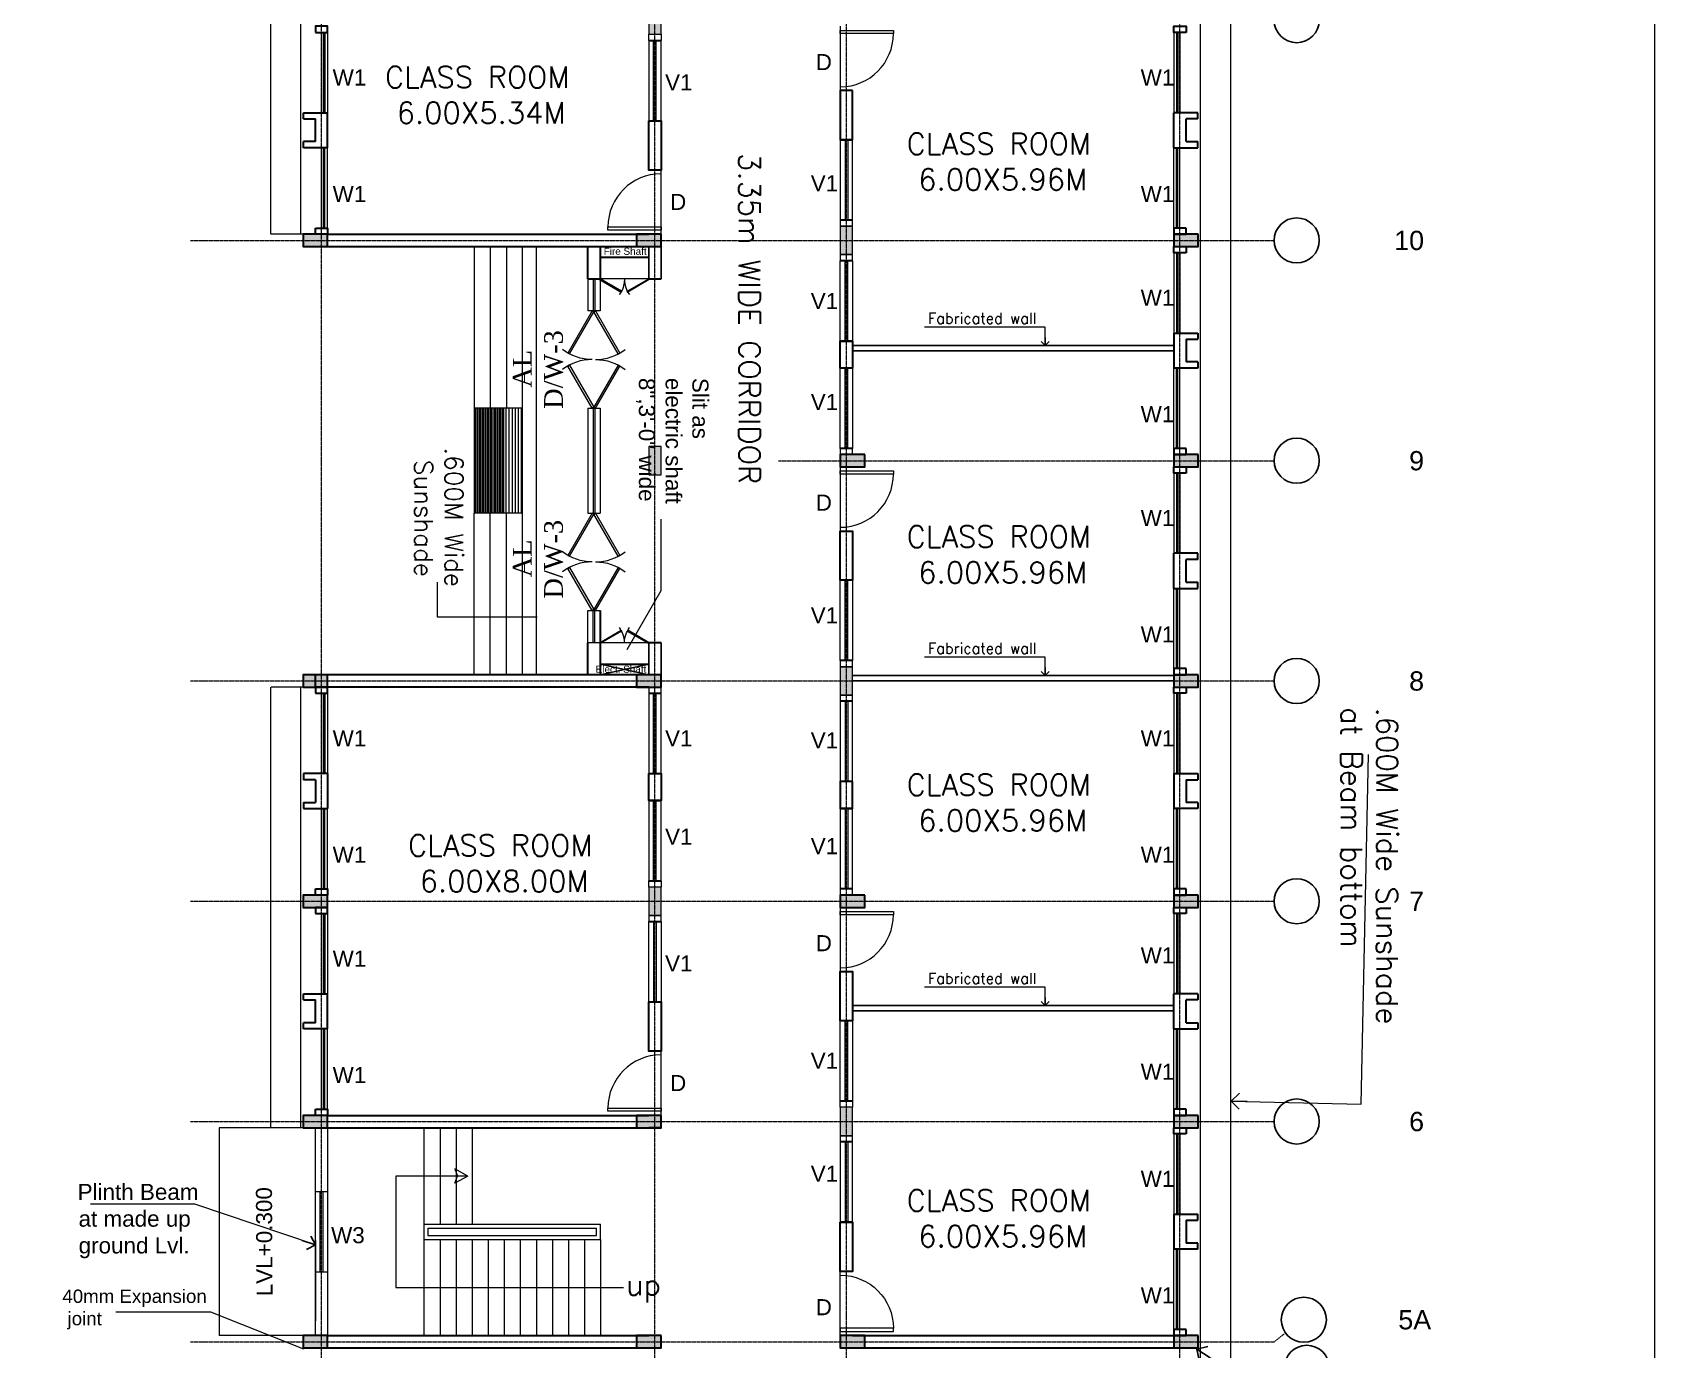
# Model space of a CAD drawing. Header units: metres. Extents: x 1545540 to 2027037, y 435419 to 693806.
# Drawn here: x 1571972 to 1602284, y 522551 to 547156 of the extents above; entities that cross this region are included whole.
import ezdxf

# ---------------------------------------------------------------- set-up
doc = ezdxf.new("R2010")
doc.units = ezdxf.units.M
doc.header["$LTSCALE"] = 1000
doc.linetypes.add('CENTER', pattern=[2, 1.25, -0.25, 0.25, -0.25])
doc.linetypes.add('DASHED', pattern=[0.75, 0.5, -0.25])
doc.layers.get('Defpoints').update_dxf_attribs({"lineweight": 18})
for name, color, linetype, lineweight in [('- WALL', 7, 'Continuous', 30), ('Col-Hatch', 9, 'Continuous', 13), ('coloum hatch', 254, 'Continuous', 9), ('Column', 252, 'Continuous', 30), ('dim.1', 6, 'Continuous', 18), ('dimension', 6, 'Continuous', 13), ('Door', 54, 'Continuous', 13), ('elevation', 1, 'Continuous', 13), ('grid', 21, 'CENTER', 15), ('Hidden', 1, 'DASHED', 18), ('PARTITION WALL', 1, 'Continuous', 25), ('Stair', 2, 'Continuous', 15), ('Text-1', 240, 'Continuous', 15), ('Text-2', 122, 'Continuous', 25), ('Text-Grid', 1, 'Continuous', 25), ('Ventilator', 6, 'DASHED', 18), ('Wall', 7, 'Continuous', 30), ('wall l', 7, 'Continuous', 20), ('Window', 150, 'Continuous', 15), ('Window-Wall', 7, 'Continuous', 18)]:
    doc.layers.add(name, color=color, linetype=linetype, lineweight=lineweight)
doc.layers.add('text', color=7, linetype='Continuous')
doc.layers.add('text @ 10', color=7, linetype='Continuous')
doc.styles.add('dim-stylus bt', font='arial.ttf')
doc.styles.add('L120', font='simplex.shx', dxfattribs={"height": 1})
doc.dimstyles.new('1      100 (big)', dxfattribs={"dimscale": 75, "dimtxt": 5, "dimasz": 3.5, "dimexe": 1.5, "dimexo": 2, "dimgap": 1, "dimtad": 0, "dimdec": 3, "dimlfac": 0.001, "dimzin": 0, "dimdsep": 46, "dimtxsty": 'dim-stylus bt', "dimblk": 'OBLIQUE', "dimcen": 0, "dimdle": 0.6, "dimclrd": 256, "dimclre": 7, "dimclrt": 256, "dimadec": 0, "dimazin": 0, "dimtfac": 0.7, "dimtdec": 3, "dimtofl": 0, "dimtmove": 1, "dimatfit": 3, "dimldrblk": 'OPEN90', "dimfxl": 0, "dimtolj": 1, "dimtzin": 0, "dimlwd": 15, "dimlwe": 15, "dimarcsym": 0})
doc.dimstyles.new('Tabrej', dxfattribs={"dimtxt": 0.32, "dimasz": 0.2, "dimexe": 0, "dimexo": 0.15, "dimgap": 0.09, "dimtad": 0, "dimdec": 3, "dimzin": 0, "dimdsep": 46, "dimtxsty": 'dim-stylus bt', "dimblk": 'ARCHTICK', "dimcen": 0, "dimdle": 0.05, "dimclrd": 256, "dimclre": 256, "dimclrt": 7, "dimadec": 0, "dimazin": 0, "dimtfac": 1, "dimtdec": 3, "dimtofl": 0, "dimtmove": 0, "dimatfit": 1, "dimfxl": 0, "dimtolj": 1, "dimtzin": 0, "dimlwd": -1, "dimlwe": -1, "dimarcsym": 0})

# ---------------------------------------------------------------- blocks, each defined once
blk = doc.blocks.new('vxcvfcvbgfg')
at = {"layer": 'Ventilator'}
for p, q in [((317.94, -581.571), (317.94, -583.071)), ((317.99, -581.571), (317.99, -583.071))]:
    blk.add_line(p, q, dxfattribs=at)
at = {"layer": 'Wall'}
for p, q in [((318.08, -581.571), (317.85, -581.571)), ((318.08, -583.071), (317.85, -583.071))]:
    blk.add_line(p, q, dxfattribs=at)
at = {"layer": 'Window-Wall'}
for p, q in [((317.85, -581.571), (317.85, -583.071)), ((318.08, -583.071), (318.08, -581.571))]:
    blk.add_line(p, q, dxfattribs=at)
blk = doc.blocks.new('gd')
at = {"layer": 'Door', "ltscale": 0.05}
blk.add_line((526.222, -408.628), (526.222, -407.428), dxfattribs=at)
blk.add_lwpolyline([(526.222, -408.551), (525.231, -408.551), (525.231, -408.491), (526.222, -408.491), (526.222, -408.551)], dxfattribs=at)
blk.add_arc((526.222, -408.491), 0.992, 90, 180, dxfattribs=at)
blk = doc.blocks.new('_Oblique')
at = {"color": 0, "linetype": 'ByBlock', "lineweight": -2}
blk.add_line((-0.5, -0.5), (0.5, 0.5), dxfattribs=at)
blk = doc.blocks.new('_Open90')
at = {"color": 0, "linetype": 'ByBlock', "lineweight": -2}
for p, q in [((0, 0), (-1, 0)), ((-0.5, 0.5), (0, 0)), ((0, 0), (-0.5, -0.5))]:
    blk.add_line(p, q, dxfattribs=at)
blk = doc.blocks.new('CC')
at = {"layer": 'Col-Hatch', "ltscale": 0.05}
blk.add_hatch(color=256, dxfattribs=at).paths.add_polyline_path([(4078.606, 341.328), (4078.606, 341.098), (4079.066, 341.098), (4079.066, 341.328)])
at = {"layer": 'Column'}
blk.add_lwpolyline([(4078.606, 341.328), (4079.066, 341.328), (4079.066, 341.098), (4078.606, 341.098)], close=True, dxfattribs=at)
blk = doc.blocks.new('_ArchTick')
at = {"color": 0, "const_width": 0.15}
blk.add_lwpolyline([(-0.5, -0.5), (0.5, 0.5)], dxfattribs=at)
blk = doc.blocks.new('DFG')
at = {"layer": 'Col-Hatch', "ltscale": 0.05}
blk.add_hatch(color=256, dxfattribs=at).paths.add_polyline_path([(3557.561, -332.074), (3557.561, -332.304), (3557.031, -332.304), (3557.031, -332.074)])
blk.add_lwpolyline([(3557.561, -332.074), (3557.561, -332.304), (3557.031, -332.304), (3557.031, -332.074), (3557.561, -332.074)], dxfattribs=at)
blk = doc.blocks.new('Door - Left Hung 36 in.')
blk.add_lwpolyline([(0.8, -1.3), (0, 0), (31.2, 18), (31.9, 16.7)], close=True)
blk.add_arc((0, 0), 36, 0, 37.3101)

msp = doc.modelspace()

# ---------------------------------------------------------------- linework, layer by layer
at = {"layer": '- WALL'}
for p, q in [((1577038.0941, 545540.9968), (1577038.0941, 545655.9968)), ((1577038.0941, 545655.9968), (1577488.0942, 545655.9968)), ((1577488.0942, 545000.9967), (1577488.0942, 545655.9968)), ((1593298.0954, 545000.9967), (1593298.0954, 545655.9968)), ((1593748.0954, 545655.9968), (1593298.0954, 545655.9968)), ((1593748.0954, 545540.9968), (1593748.0954, 545655.9968)), ((1577038.0941, 545540.9968), (1577258.0941, 545540.9968)), ((1577258.0941, 545115.9967), (1577258.0941, 545540.9968)), ((1593528.0954, 545115.9967), (1593528.0954, 545540.9968)), ((1593748.0954, 545540.9968), (1593528.0954, 545540.9968)), ((1577038.0941, 545000.9967), (1577038.0941, 545115.9967)), ((1577258.0941, 545115.9967), (1577038.0941, 545115.9967)), ((1593528.0954, 545115.9967), (1593748.0954, 545115.9967)), ((1593748.0954, 545000.9967), (1593748.0954, 545115.9967)), ((1577488.0942, 545000.9967), (1577038.0941, 545000.9967)), ((1593298.0954, 545000.9967), (1593748.0954, 545000.9967)), ((1577488.0942, 543385.9966), (1583488.0946, 543385.9966)), ((1577488.0942, 543155.9966), (1583488.0946, 543155.9966)), ((1582578.0945, 542955.9966), (1583488.0946, 542955.9966)), ((1582348.0945, 542555.9965), (1582578.0945, 542555.9965)), ((1583488.0946, 542555.9965), (1583718.0946, 542555.9965)), ((1583488.0946, 542555.9965), (1583718.0946, 542555.9965)), ((1593298.0954, 541540.9965), (1593298.0954, 540885.9964)), ((1593298.0954, 541540.9965), (1593748.0954, 541540.9965)), ((1593528.0954, 541425.9965), (1593528.0954, 541000.9964)), ((1593528.0954, 541425.9965), (1593748.0954, 541425.9965)), ((1593748.0954, 541540.9965), (1593748.0954, 541425.9965)), ((1593748.0954, 540885.9964), (1593298.0954, 540885.9964)), ((1593748.0954, 541000.9964), (1593528.0954, 541000.9964)), ((1593748.0954, 541000.9964), (1593748.0954, 540885.9964)), ((1593298.0954, 536770.9961), (1593298.0954, 537425.9962)), ((1593748.0954, 537425.9962), (1593298.0954, 537425.9962)), ((1593528.0954, 536885.9961), (1593528.0954, 537310.9961)), ((1593748.0954, 537310.9961), (1593528.0954, 537310.9961)), ((1593748.0954, 537310.9961), (1593748.0954, 537425.9962)), ((1593528.0954, 536885.9961), (1593748.0954, 536885.9961)), ((1593748.0954, 536770.9961), (1593748.0954, 536885.9961)), ((1593298.0954, 536770.9961), (1593748.0954, 536770.9961)), ((1582578.0945, 535355.996), (1583488.0946, 535355.996)), ((1582578.0945, 535355.996), (1583488.0946, 535355.996)), ((1577038.0941, 533310.9958), (1577038.0941, 533195.9958)), ((1577488.0942, 533310.9958), (1577038.0941, 533310.9958)), ((1577258.0941, 533195.9958), (1577038.0941, 533195.9958)), ((1577258.0941, 533195.9958), (1577258.0941, 532770.9958)), ((1577488.0942, 533310.9958), (1577488.0942, 532655.9958)), ((1593298.0954, 533310.9958), (1593298.0954, 532655.9958)), ((1593298.0954, 533310.9958), (1593748.0954, 533310.9958)), ((1593528.0954, 533195.9958), (1593528.0954, 532770.9958)), ((1593528.0954, 533195.9958), (1593748.0954, 533195.9958)), ((1593748.0954, 533310.9958), (1593748.0954, 533195.9958)), ((1577038.0941, 532770.9958), (1577038.0941, 532655.9958)), ((1577038.0941, 532770.9958), (1577258.0941, 532770.9958)), ((1577038.0941, 532655.9958), (1577488.0942, 532655.9958)), ((1593748.0954, 532655.9958), (1593298.0954, 532655.9958)), ((1593748.0954, 532770.9958), (1593528.0954, 532770.9958)), ((1593748.0954, 532770.9958), (1593748.0954, 532655.9958)), ((1577038.0941, 529080.9955), (1577038.0941, 529195.9955)), ((1577038.0941, 529195.9955), (1577488.0942, 529195.9955)), ((1577038.0941, 529080.9955), (1577258.0941, 529080.9955)), ((1577258.0941, 528655.9955), (1577258.0941, 529080.9955)), ((1577488.0942, 528540.9955), (1577488.0942, 529195.9955)), ((1593298.0954, 528540.9955), (1593298.0954, 529195.9955)), ((1593748.0954, 529195.9955), (1593298.0954, 529195.9955)), ((1593528.0954, 528655.9955), (1593528.0954, 529080.9955)), ((1593748.0954, 529080.9955), (1593528.0954, 529080.9955)), ((1577038.0941, 528540.9955), (1577038.0941, 528655.9955)), ((1577258.0941, 528655.9955), (1577038.0941, 528655.9955)), ((1593528.0954, 528655.9955), (1593748.0954, 528655.9955)), ((1577488.0942, 528540.9955), (1577038.0941, 528540.9955)), ((1593298.0954, 528540.9955), (1593748.0954, 528540.9955)), ((1577488.0942, 526925.9954), (1583488.0946, 526925.9954)), ((1583718.0946, 526925.9954), (1583488.0946, 526925.9954)), ((1583718.0946, 526695.9953), (1583718.0946, 526925.9954)), ((1577488.0942, 526695.9953), (1583488.0946, 526695.9953)), ((1583718.0946, 526695.9953), (1583488.0946, 526695.9953)), ((1593298.0954, 525080.9952), (1593298.0954, 524425.9952)), ((1593298.0954, 525080.9952), (1593748.0954, 525080.9952)), ((1593528.0954, 524965.9952), (1593528.0954, 524540.9952)), ((1593528.0954, 524965.9952), (1593748.0954, 524965.9952)), ((1593748.0954, 524425.9952), (1593298.0954, 524425.9952)), ((1593748.0954, 524540.9952), (1593528.0954, 524540.9952)), ((1577488.0942, 522810.9951), (1583488.0946, 522810.9951)), ((1577488.0942, 522580.995), (1583488.0946, 522580.995)), ((1577488.0942, 522580.995), (1583488.0946, 522580.995))]:
    msp.add_line(p, q, dxfattribs=at)
at = {"layer": '- WALL', "ltscale": 0.05}
for p, q in [((1582578.0945, 536355.9961), (1582578.0945, 535155.996)), ((1583718.0946, 535755.996), (1583488.0946, 535755.996)), ((1583718.0946, 535755.996), (1583488.0946, 535755.996)), ((1583488.0946, 535155.996), (1577258.0941, 535155.996)), ((1577258.0941, 534925.996), (1577258.0941, 535155.996)), ((1583488.0946, 534925.996), (1577488.0942, 534925.996)), ((1593748.0954, 529195.9955), (1593748.0954, 529080.9955)), ((1593748.0954, 528655.9955), (1593748.0954, 528540.9955)), ((1593748.0954, 524965.9952), (1593748.0954, 525080.9952)), ((1593748.0954, 524425.9952), (1593748.0954, 524540.9952)), ((1587298.0949, 522810.9951), (1593298.0954, 522810.995)), ((1587298.0949, 522580.995), (1593298.0954, 522580.995))]:
    msp.add_line(p, q, dxfattribs=at)
at = {"layer": '- WALL'}
for points in [[(1577258.0941, 547155.9969), (1577488.0942, 547155.9969), (1577488.0942, 547270.9969), (1577258.0941, 547270.9969)], [(1593528.0954, 547155.9969), (1593298.0954, 547155.9969), (1593298.0954, 547270.9969), (1593528.0954, 547270.9969)], [(1587298.0949, 546070.9968), (1587068.0949, 546070.9968), (1587068.0948, 545150.9968), (1587298.0948, 545150.9968)], [(1583488.0946, 545505.9968), (1583718.0946, 545505.9968), (1583718.0946, 544585.9967), (1583488.0946, 544585.9967)], [(1577258.0941, 543500.9966), (1577488.0942, 543500.9966), (1577488.0942, 543385.9966), (1577258.0941, 543385.9966)], [(1593528.0954, 543500.9966), (1593298.0954, 543500.9966), (1593298.0954, 543385.9966), (1593528.0954, 543385.9966)], [(1593528.0954, 543040.9966), (1593298.0954, 543040.9966), (1593298.0954, 543155.9966), (1593528.0954, 543155.9966)], [(1587298.0949, 540885.9964), (1587068.0949, 540885.9964), (1587068.0949, 541390.9965), (1587298.0949, 541390.9965)], [(1593528.0954, 539385.9963), (1593298.0954, 539385.9963), (1593298.0954, 539270.9963), (1593528.0954, 539270.9963)], [(1593528.0954, 538925.9963), (1593298.0954, 538925.9963), (1593298.0954, 539040.9963), (1593528.0954, 539040.9963)], [(1587298.0949, 536920.9961), (1587068.0949, 536920.9961), (1587068.0949, 537840.9962), (1587298.0949, 537840.9962)], [(1593528.0954, 535270.996), (1593298.0954, 535270.996), (1593298.0954, 535155.996), (1593528.0954, 535155.996)], [(1577258.0941, 534810.996), (1577488.0942, 534810.996), (1577488.0942, 534925.996), (1577258.0941, 534925.996)], [(1593528.0954, 534810.996), (1593298.0954, 534810.996), (1593298.0954, 534925.996), (1593528.0954, 534925.996)], [(1587298.0949, 533160.9958), (1587068.0949, 533160.9958), (1587068.0949, 532655.9958), (1587298.0949, 532655.9958)], [(1577258.0941, 531155.9957), (1577488.0942, 531155.9957), (1577488.0942, 531040.9957), (1577258.0941, 531040.9957)], [(1593528.0954, 531155.9957), (1593298.0954, 531155.9957), (1593298.0954, 531040.9957), (1593528.0954, 531040.9957)], [(1577258.0941, 530695.9957), (1577488.0942, 530695.9957), (1577488.0942, 530810.9957), (1577258.0941, 530810.9957)], [(1593528.0954, 530695.9956), (1593298.0954, 530695.9956), (1593298.0954, 530810.9957), (1593528.0954, 530810.9957)], [(1583488.0946, 529045.9955), (1583718.0946, 529045.9955), (1583718.0946, 528125.9955), (1583488.0946, 528125.9955)], [(1577258.0941, 527040.9954), (1577488.0942, 527040.9954), (1577488.0942, 526925.9954), (1577258.0941, 526925.9954)], [(1593528.0954, 527040.9954), (1593298.0954, 527040.9954), (1593298.0954, 526925.9954), (1593528.0954, 526925.9954)], [(1593528.0954, 526580.9953), (1593298.0954, 526580.9953), (1593298.0954, 526695.9953), (1593528.0954, 526695.9953)], [(1593528.0954, 522925.9951), (1593298.0954, 522925.9951), (1593298.0954, 522810.9951), (1593528.0954, 522810.9951)], [(1593528.0954, 522925.9951), (1593298.0954, 522925.9951), (1593298.0954, 522810.9951), (1593528.0954, 522810.9951)]]:
    msp.add_lwpolyline(points, close=True, dxfattribs=at)
for points in [[(1582348.0945, 542555.9965), (1582348.0945, 543155.9966), (1582578.0945, 543155.9966), (1582578.0945, 542555.9965)], [(1582348.0945, 542555.9965), (1582348.0945, 543155.9966), (1582578.0945, 543155.9966), (1582578.0945, 542555.9965)], [(1582578.0945, 535755.996), (1582578.0945, 535155.996), (1582348.0945, 535155.996), (1582348.0945, 535755.996)], [(1582578.0945, 535755.996), (1582578.0945, 535155.996), (1582348.0945, 535155.996), (1582348.0945, 535755.996)]]:
    msp.add_lwpolyline(points, dxfattribs=at)
at = {"layer": '- WALL', "ltscale": 0.05}
for points in [[(1583488.0946, 533310.9958), (1583718.0946, 533310.9958), (1583718.0946, 532805.9958), (1583488.0946, 532805.9958)], [(1587298.0949, 528690.9955), (1587068.0949, 528690.9955), (1587068.0949, 529610.9956), (1587298.0949, 529610.9956)], [(1587068.0949, 524930.9952), (1587298.0949, 524930.9952), (1587298.0949, 524010.9951), (1587068.0949, 524010.9951)]]:
    msp.add_lwpolyline(points, close=True, dxfattribs=at)
at = {"layer": 'Defpoints', "ltscale": 50}
msp.add_lwpolyline([(1602283.9537, 499814.1275), (1549136.7195, 499814.1275), (1549136.7195, 578443.0533), (1602283.9537, 578443.0533)], close=True, dxfattribs=at)
at = {"layer": 'Door'}
for p, q in [((1583488.0946, 542555.9965), (1582578.0945, 542555.9965)), ((1583488.0946, 542555.9965), (1582578.0945, 542555.9965)), ((1583488.0946, 535755.996), (1582578.0945, 535755.996)), ((1583488.0946, 535755.996), (1582578.0945, 535755.996))]:
    msp.add_line(p, q, dxfattribs=at)
at = {"layer": 'elevation'}
for p, q in [((1580107.0158, 525792.9735), (1579865.8588, 525923.9167)), ((1579865.8588, 525923.9167), (1579911.8004, 525792.9735)), ((1580107.0158, 525792.9735), (1578760.7203, 525792.9735)), ((1578760.7203, 525792.9735), (1578760.7203, 523707.9734)), ((1580107.0158, 525792.9735), (1579865.8588, 525662.0303)), ((1579865.8588, 525662.0303), (1579911.8004, 525792.9735)), ((1578760.7203, 523707.9734), (1583019.2826, 523707.9734))]:
    msp.add_line(p, q, dxfattribs=at)
at = {"layer": 'grid', "ltscale": 0.01}
for p, q in [((1577373.0957, 505697.7037), (1577373.0957, 574548.6438)), ((1583603.0956, 505742.5033), (1583603.0956, 574548.6438)), ((1587183.0955, 505737.7037), (1587183.0955, 574548.6438)), ((1593413.0954, 505467.7037), (1593413.0954, 574548.6438)), ((1574925.0496, 543270.9931), (1595175.7731, 543270.9931)), ((1585913.2406, 539155.9932), (1595175.7731, 539155.9932)), ((1574925.0495, 535040.9932), (1595175.7731, 535040.9932)), ((1574925.0495, 530925.9933), (1595175.7731, 530925.9933)), ((1574925.0495, 526810.9934), (1595175.7731, 526810.9934)), ((1574925.0496, 522695.9935), (1595175.7731, 522695.9935)), ((1595175.7731, 522695.9935), (1595362.4409, 522842.8957))]:
    msp.add_line(p, q, dxfattribs=at)
at = {"layer": 'Hidden', "color": 1, "ltscale": 0.005}
for p, q in [((1594358.0955, 563730.9981), (1594358.0954, 506080.9938)), ((1576428.0941, 543385.9966), (1576428.0941, 559615.9978)), ((1577258.0941, 543385.9966), (1576428.0941, 543385.9966)), ((1581388.0945, 535155.996), (1581388.0945, 543155.9966)), ((1581388.0945, 535155.996), (1581388.0945, 543155.9966)), ((1577258.0941, 534925.996), (1576428.0941, 534925.996)), ((1576428.0941, 526695.9953), (1576428.0941, 534925.996)), ((1577258.0941, 526695.9953), (1575458.094, 526695.9953)), ((1575458.094, 526695.9953), (1575458.094, 522810.9951)), ((1577258.0942, 522810.9951), (1575458.094, 522810.9951))]:
    msp.add_line(p, q, dxfattribs=at)
at = {"layer": 'PARTITION WALL'}
for p, q in [((1587298.0949, 541305.9964), (1593298.0954, 541305.9964)), ((1587298.0949, 541205.9964), (1593298.0954, 541205.9964)), ((1587298.0949, 535140.996), (1593298.0954, 535140.996)), ((1587298.0949, 535040.996), (1593298.0954, 535040.996)), ((1587298.0949, 528975.9955), (1593298.0954, 528975.9955)), ((1587298.0949, 528875.9955), (1593298.0954, 528875.9955))]:
    msp.add_line(p, q, dxfattribs=at)
at = {"layer": 'Stair'}
for p, q in [((1580228.0944, 543155.9966), (1580228.0944, 540135.8659)), ((1580528.0944, 543155.9966), (1580528.0944, 540135.8659)), ((1580828.0944, 543155.9966), (1580828.0944, 540135.8659)), ((1581128.0944, 535155.8655), (1581128.0944, 543155.9966)), ((1581128.0944, 540135.8659), (1580228.0944, 540135.8659)), ((1580228.0944, 540135.8659), (1580228.0944, 538175.9962)), ((1580236.8444, 538175.9962), (1580236.8444, 540135.8659)), ((1580265.5944, 538175.9962), (1580265.5944, 540135.8659)), ((1580294.3444, 538175.9962), (1580294.3444, 540135.8659)), ((1580323.0944, 538175.9962), (1580323.0944, 540135.8659)), ((1580351.8444, 538175.9962), (1580351.8444, 540135.8659)), ((1580380.5944, 538175.9962), (1580380.5944, 540135.8659)), ((1580409.3444, 538175.9962), (1580409.3444, 540135.8659)), ((1580438.0944, 538175.9962), (1580438.0944, 540135.8659)), ((1580466.8444, 538175.9962), (1580466.8444, 540135.8659)), ((1580495.5944, 538175.9962), (1580495.5944, 540135.8659)), ((1580524.3444, 538175.9962), (1580524.3444, 540135.8659)), ((1580553.0944, 538175.9962), (1580553.0944, 540135.8659)), ((1580581.8444, 538175.9962), (1580581.8444, 540135.8659)), ((1580610.5944, 538175.9962), (1580610.5944, 540135.8659)), ((1580639.3444, 538175.9962), (1580639.3444, 540135.8659)), ((1580668.0944, 538175.9962), (1580668.0944, 540135.8659)), ((1580696.8444, 538175.9962), (1580696.8444, 540135.8659)), ((1580725.5944, 538175.9962), (1580725.5944, 540135.8659)), ((1580754.3444, 538175.9962), (1580754.3444, 540135.8659)), ((1580783.0944, 538175.9962), (1580783.0944, 540135.8659)), ((1580824.6545, 538175.9962), (1580824.6545, 540135.8659)), ((1580882.1545, 538175.9962), (1580882.1545, 540135.8659)), ((1580939.6545, 538175.9962), (1580939.6545, 540135.8659)), ((1580997.1545, 538175.9962), (1580997.1545, 540135.8659)), ((1581054.6545, 538175.9962), (1581054.6545, 540135.8659)), ((1581112.1545, 538175.9962), (1581112.1545, 540135.8659)), ((1581128.0944, 538175.9962), (1580228.0944, 538175.9962)), ((1580228.0944, 535155.8655), (1580228.0944, 538175.9962)), ((1580528.0944, 535155.8655), (1580528.0944, 538175.9962)), ((1580828.0944, 535155.8655), (1580828.0944, 538175.9962)), ((1583488.0946, 526925.9954), (1582818.0946, 526925.9954)), ((1579288.0943, 526692.9736), (1579288.0943, 522807.9733)), ((1579588.0943, 526692.9736), (1579588.0943, 524892.9735)), ((1579888.0943, 526692.9736), (1579888.0943, 524892.9735)), ((1580188.0944, 526692.9736), (1580188.0944, 524892.9735)), ((1583488.0946, 526695.9953), (1582518.0945, 526695.9953)), ((1579288.0943, 524892.9735), (1582588.0946, 524892.9735)), ((1579363.0943, 524817.9734), (1582513.0945, 524817.9734)), ((1579363.0943, 524817.9734), (1579363.0943, 524682.9734)), ((1582513.0945, 524682.9734), (1582513.0945, 524817.9734)), ((1582588.0946, 524607.9734), (1582588.0946, 524892.9735)), ((1579288.0943, 524607.9734), (1582588.0946, 524607.9734)), ((1579363.0943, 524682.9734), (1582513.0945, 524682.9734)), ((1579588.0943, 524607.9734), (1579588.0943, 522807.9733)), ((1579888.0943, 524607.9734), (1579888.0943, 522807.9733)), ((1580188.0944, 524607.9734), (1580188.0944, 522807.9733)), ((1580488.0944, 524607.9734), (1580488.0944, 522807.9733)), ((1580788.0944, 524607.9734), (1580788.0944, 522807.9733)), ((1581088.0944, 524607.9734), (1581088.0944, 522807.9733)), ((1581388.0945, 524607.9734), (1581388.0945, 522807.9733)), ((1581688.0945, 524607.9734), (1581688.0945, 522807.9733)), ((1581988.0945, 524607.9734), (1581988.0945, 522807.9733)), ((1582288.0945, 524607.9734), (1582288.0945, 522807.9733)), ((1582588.0946, 524607.9734), (1582588.0946, 522807.9733))]:
    msp.add_line(p, q, dxfattribs=at)
at = {"layer": 'text', "ltscale": 0.05}
for p, q in [((1583718.0946, 543155.9966), (1583718.0946, 543385.9966)), ((1583718.0946, 543155.9966), (1583718.0946, 543385.9966)), ((1583488.0946, 543155.9966), (1583488.0946, 542555.9965)), ((1583488.0946, 543155.9966), (1583488.0946, 542555.9965)), ((1583718.0946, 543155.9966), (1583718.0946, 542555.9965)), ((1583718.0946, 543155.9966), (1583718.0946, 542555.9965)), ((1583488.0946, 535155.996), (1583488.0946, 535755.996)), ((1583488.0946, 535155.996), (1583488.0946, 535755.996)), ((1583718.0946, 535155.996), (1583718.0946, 535755.996)), ((1583718.0946, 535155.996), (1583718.0946, 535755.996)), ((1583488.0946, 535155.996), (1582578.0945, 535355.996)), ((1583488.0946, 535355.996), (1582578.0945, 535155.996)), ((1583488.0946, 535155.996), (1582578.0945, 535355.996)), ((1583488.0946, 535355.996), (1582578.0945, 535155.996))]:
    msp.add_line(p, q, dxfattribs=at)
at = {"layer": 'Text-Grid'}
for centre in [(1595596.7849, 547385.993), (1595596.7849, 543270.9931), (1595596.7849, 539155.9932), (1595596.7849, 535040.9932), (1595596.7849, 530925.9933), (1595596.7849, 526810.9934), (1595729.8659, 523107.7219), (1595785.1503, 522210.2947)]:
    msp.add_circle(centre, 421.0118, dxfattribs=at)
at = {"layer": 'wall l', "ltscale": 0.05}
for p, q in [((1577258.0942, 525503.4934), (1577488.0942, 525503.4934)), ((1577258.0942, 524003.4934), (1577488.0942, 524003.4934))]:
    msp.add_line(p, q, dxfattribs=at)
for points in [[(1583718.0946, 547005.9969), (1583488.0946, 547005.9969), (1583488.0946, 547120.9969), (1583718.0946, 547120.9969)], [(1587298.0951, 543650.9967), (1587068.095, 543650.9967), (1587068.095, 543535.9966), (1587298.0951, 543535.9966)], [(1587068.0949, 542890.9966), (1587298.0949, 542890.9966), (1587298.0949, 543005.9966), (1587068.0949, 543005.9966)], [(1587298.0949, 539385.9963), (1587068.0949, 539385.9963), (1587068.0949, 539270.9963), (1587298.0949, 539270.9963)], [(1587298.0949, 535420.996), (1587068.0949, 535420.996), (1587068.0949, 535305.996), (1587298.0949, 535305.996)], [(1583488.0946, 534810.996), (1583718.0946, 534810.996), (1583718.0946, 534925.996), (1583488.0946, 534925.996)], [(1587068.0949, 534660.996), (1587298.0949, 534660.996), (1587298.0949, 534775.996), (1587068.0949, 534775.996)], [(1583488.0946, 531305.9957), (1583718.0946, 531305.9957), (1583718.0946, 531190.9957), (1583488.0946, 531190.9957)], [(1587298.0949, 531155.9957), (1587068.0949, 531155.9957), (1587068.0949, 531040.9957), (1587298.0949, 531040.9957)], [(1583488.0946, 530545.9956), (1583718.0946, 530545.9956), (1583718.0946, 530660.9956), (1583488.0946, 530660.9956)], [(1587068.0949, 527190.9954), (1587298.0949, 527190.9954), (1587298.0949, 527075.9954), (1587068.0949, 527075.9954)], [(1587068.0949, 526430.9953), (1587298.0949, 526430.9953), (1587298.0949, 526545.9953), (1587068.0949, 526545.9953)]]:
    msp.add_lwpolyline(points, close=True, dxfattribs=at)
at = {"layer": 'Window', "ltscale": 0.05}
for p, q in [((1577412.5091, 547155.9969), (1577412.5091, 545655.9968)), ((1577435.0563, 547155.9969), (1577435.0563, 545655.9968)), ((1593351.1332, 547155.9969), (1593351.1332, 545655.9968)), ((1593373.6804, 547155.9969), (1593373.6804, 545655.9968)), ((1577412.5091, 543500.9966), (1577412.5091, 545000.9967)), ((1577435.0563, 543500.9966), (1577435.0563, 545000.9967)), ((1593351.1332, 543500.9966), (1593351.1332, 545000.9967)), ((1593373.6804, 543500.9966), (1593373.6804, 545000.9967)), ((1593351.1332, 543040.9966), (1593351.1332, 541540.9965)), ((1593373.6804, 543040.9966), (1593373.6804, 541540.9965)), ((1582348.0945, 542555.9965), (1582578.0945, 542555.9965)), ((1582578.0986, 542555.9965), (1582348.0945, 542555.9965)), ((1582348.0945, 542555.9965), (1582348.0945, 541955.9965)), ((1582447.4047, 542555.9965), (1582447.4047, 541955.9965)), ((1582481.4167, 542555.9965), (1582481.4167, 541955.9965)), ((1582578.0986, 542555.9965), (1582578.0986, 541955.9965)), ((1582578.0986, 541955.9965), (1582348.0945, 541955.9965)), ((1593351.1332, 539385.9963), (1593351.1332, 540885.9964)), ((1593373.6804, 539385.9963), (1593373.6804, 540885.9964)), ((1582348.0945, 540135.8659), (1582348.0945, 538175.9962)), ((1582348.0945, 540135.8659), (1582578.0945, 540135.8659)), ((1582447.4047, 540135.8659), (1582447.4047, 538175.9962)), ((1582481.4167, 540135.8659), (1582481.4167, 538175.9962)), ((1582578.0945, 540135.8659), (1582578.0945, 538175.9962)), ((1593351.1332, 538925.9963), (1593351.1332, 537425.9962)), ((1593373.6804, 538925.9963), (1593373.6804, 537425.9962)), ((1582348.0945, 538175.9962), (1582578.0945, 538175.9962)), ((1593351.1332, 535270.996), (1593351.1332, 536770.9961)), ((1593373.6804, 535270.996), (1593373.6804, 536770.9961)), ((1582348.0945, 536355.9961), (1582578.0945, 536355.9961)), ((1582447.4047, 535755.996), (1582447.4047, 536355.9961)), ((1582481.4167, 535755.996), (1582481.4167, 536355.9961)), ((1577412.5091, 534810.996), (1577412.5091, 533310.9958)), ((1577435.0563, 534810.996), (1577435.0563, 533310.9958)), ((1593351.1332, 534810.996), (1593351.1332, 533310.9958)), ((1593373.6804, 534810.996), (1593373.6804, 533310.9958)), ((1577412.5091, 531155.9957), (1577412.5091, 532655.9958)), ((1577435.0563, 531155.9957), (1577435.0563, 532655.9958)), ((1593351.1332, 531155.9957), (1593351.1332, 532655.9958)), ((1593373.6804, 531155.9957), (1593373.6804, 532655.9958)), ((1577412.5091, 530695.9957), (1577412.5091, 529195.9955)), ((1577435.0563, 530695.9957), (1577435.0563, 529195.9955)), ((1593351.1332, 530695.9956), (1593351.1332, 529195.9955)), ((1593373.6804, 530695.9956), (1593373.6804, 529195.9955)), ((1577412.5091, 527040.9954), (1577412.5091, 528540.9955)), ((1577435.0563, 527040.9954), (1577435.0563, 528540.9955)), ((1593351.1332, 527040.9954), (1593351.1332, 528540.9955)), ((1593373.6804, 527040.9954), (1593373.6804, 528540.9955)), ((1593351.1332, 526580.9953), (1593351.1332, 525080.9952)), ((1593373.6804, 526580.9953), (1593373.6804, 525080.9952)), ((1577348.0942, 524003.4934), (1577348.0942, 525503.4934)), ((1577398.0942, 525503.4934), (1577398.0942, 524003.4934)), ((1593351.1332, 522925.9951), (1593351.1332, 524425.9952)), ((1593373.6804, 522925.9951), (1593373.6804, 524425.9952))]:
    msp.add_line(p, q, dxfattribs=at)
msp.add_lwpolyline([(1582578.0945, 536355.9961), (1582578.0945, 535755.996), (1582348.0945, 535755.996), (1582348.0945, 536355.9961)], close=True, dxfattribs=at)
at = {"layer": 'Window-Wall'}
for p, q in [((1593798.0954, 506080.9938), (1593798.0954, 563730.9981)), ((1576988.0941, 543385.9966), (1576988.0941, 559615.9978)), ((1577373.0942, 547155.9969), (1577373.0942, 545655.9968)), ((1577488.0942, 547155.9969), (1577488.0942, 545655.9968)), ((1593298.0954, 547155.9969), (1593298.0954, 545655.9968)), ((1593413.0954, 547155.9969), (1593413.0954, 545655.9968)), ((1577373.0942, 543500.9966), (1577373.0942, 545000.9967)), ((1577488.0942, 543500.9966), (1577488.0942, 545000.9967)), ((1593298.0954, 543500.9966), (1593298.0954, 545000.9967)), ((1593413.0954, 543500.9966), (1593413.0954, 545000.9967)), ((1593298.0954, 543040.9966), (1593298.0954, 541540.9965)), ((1593413.0954, 543040.9966), (1593413.0954, 541540.9965)), ((1593298.0954, 539385.9963), (1593298.0954, 540885.9964)), ((1593413.0954, 539385.9963), (1593413.0954, 540885.9964)), ((1593298.0954, 538925.9963), (1593298.0954, 537425.9962)), ((1593413.0954, 538925.9963), (1593413.0954, 537425.9962)), ((1593298.0954, 535270.996), (1593298.0954, 536770.9961)), ((1593413.0954, 535270.996), (1593413.0954, 536770.9961)), ((1576988.0941, 526695.9953), (1576988.0941, 534925.996)), ((1577373.0942, 534810.996), (1577373.0942, 533310.9958)), ((1577488.0942, 534810.996), (1577488.0942, 533310.9958)), ((1593298.0954, 534810.996), (1593298.0954, 533310.9958)), ((1593413.0954, 534810.996), (1593413.0954, 533310.9958)), ((1577373.0942, 531155.9957), (1577373.0942, 532655.9958)), ((1577488.0942, 531155.9957), (1577488.0942, 532655.9958)), ((1593298.0954, 531155.9957), (1593298.0954, 532655.9958)), ((1593413.0954, 531155.9957), (1593413.0954, 532655.9958)), ((1577373.0942, 530695.9957), (1577373.0942, 529195.9955)), ((1577488.0942, 530695.9957), (1577488.0942, 529195.9955)), ((1593298.0954, 530695.9956), (1593298.0954, 529195.9955)), ((1593413.0954, 530695.9956), (1593413.0954, 529195.9955)), ((1577373.0942, 527040.9954), (1577373.0942, 528540.9955)), ((1577488.0942, 527040.9954), (1577488.0942, 528540.9955)), ((1593298.0954, 527040.9954), (1593298.0954, 528540.9955)), ((1593413.0954, 527040.9954), (1593413.0954, 528540.9955)), ((1577258.0942, 525503.4934), (1577258.0942, 526695.9934)), ((1577488.0942, 526695.9934), (1577488.0942, 525503.4934)), ((1593298.0954, 526580.9953), (1593298.0954, 525080.9952)), ((1593413.0954, 526580.9953), (1593413.0954, 525080.9952)), ((1577258.0942, 524003.4934), (1577258.0942, 525503.4934)), ((1577488.0942, 525503.4934), (1577488.0942, 524003.4934)), ((1577258.0942, 524590.4734), (1577258.0942, 523090.4733)), ((1593298.0954, 522925.9951), (1593298.0954, 524425.9952)), ((1593413.0954, 522925.9951), (1593413.0954, 524425.9952)), ((1577258.0942, 522810.9935), (1577258.0942, 524003.4934)), ((1577488.0942, 524003.4934), (1577488.0942, 522810.9935))]:
    msp.add_line(p, q, dxfattribs=at)

# ---------------------------------------------------------------- block references
at = {"layer": '- WALL', "yscale": 1000.000075497873, "zscale": 1000.000075497873}
for p, xscale, rotation in [((1901568.0267, -36065.1169), 1000.000075497873, 180.0000000149035), ((1269218.1631, -40180.1173), -1000.000075497873, 180), ((1269218.1631, -42185.1174), -1000.000075497873, 180), ((1269218.1631, -46150.1177), -1000.000075497873, 180), ((1901568.0267, -48260.1178), 1000.000075497873, 180.0000000149035), ((1901568.0267, -50265.1179), 1000.000075497873, 180.0000000149035), ((1901568.0267, 1112117.1093), -1000.000075497873, 359.9999999851486), ((1269218.1631, -54380.1184), -1000.000075497873, 180)]:
    msp.add_blockref('vxcvfcvbgfg', p, dxfattribs=dict(at, xscale=xscale, rotation=rotation))
at = {"layer": '- WALL', "xscale": 1000.000075497873, "yscale": 1000.000075497873, "zscale": 1000.000075497873}
for p in [(1269218.1632, 1126722.1105), (1269218.1632, 1116232.1098), (1269218.1632, 1114227.1096), (1269218.1631, 1108002.1091)]:
    msp.add_blockref('vxcvfcvbgfg', p, dxfattribs=at)
at = {"layer": 'coloum hatch', "xscale": -1000.000075497873, "yscale": 1000.000075497873, "zscale": 1000.000075497873, "rotation": 90}
for p in [(1251414.185, 4104682.464), (1254994.1852, 4100567.4637), (1251414.185, 4096452.4634), (1254994.1852, 4092337.4631), (1251414.185, 4088222.4628), (1254994.1852, 4084107.4625)]:
    msp.add_blockref('DFG', p, dxfattribs=at)
at = {"layer": 'coloum hatch', "ltscale": 0.05, "xscale": -1000.000075497873, "yscale": 1000.000075497873, "zscale": 1000.000075497873}
for p in [(5656094.4219, 202057.862), (5662324.4224, 202057.862), (5662324.4224, 202057.862), (5672364.4232, 202057.862), (5666134.4227, 197942.8617), (5672364.4232, 197942.8617), (5656094.4219, 193827.8614), (5662324.4224, 193827.8614), (5662324.4224, 193827.8614), (5672364.4232, 193827.8614), (5656094.4219, 189712.8611), (5666134.4227, 189712.8611), (5672364.4232, 189712.8611), (5656094.4219, 185597.8607), (5662324.4224, 185597.8607), (5672364.4232, 185597.8608), (5656094.4219, 181482.8604), (5662324.4224, 181482.8604), (5666134.4227, 181482.8604), (5672364.4232, 181482.8604)]:
    msp.add_blockref('CC', p, dxfattribs=at)
at = {"layer": 'Door'}
for name, p, xscale, yscale, zscale, rotation in [('gd', (2113290.4286, 138642.6276), 1000.000075497873, 1000.000075497873, 1000.000075497873, 180.0000000054716), ('Door - Left Hung 36 in.', (1582568.4137, 542539.2218), -12.90780241423525, 12.90780241503106, 12.90780241447846, 180), ('Door - Left Hung 36 in.', (1582568.4137, 542539.2218), -12.90780241423525, 12.90780241503106, 12.90780241447846, 180), ('Door - Left Hung 36 in.', (1583497.7755, 542539.2218), 12.90780241423525, 12.90780241423525, 12.90780241423525, 180), ('Door - Left Hung 36 in.', (1583497.7755, 542539.2218), 12.90780241423525, 12.90780241423525, 12.90780241423525, 180), ('Door - Left Hung 36 in.', (1582430.2577, 541955.9965), -25.27777968005309, 25.27777968744274, 25.27777968594043, 90), ('Door - Left Hung 36 in.', (1582495.9313, 541955.9965), 25.27777968005309, 25.27777968005309, 25.27777968005309, 270), ('Door - Left Hung 36 in.', (1582430.2577, 540135.9964), 25.27777968005309, 25.27777968005309, 25.27777968005309, 90), ('Door - Left Hung 36 in.', (1582495.9313, 540135.9964), -25.27777968005309, 25.27777968744274, 25.27777968594043, 270), ('gd', (2113290.4286, 130412.6269), 1000.000075497873, 1000.000075497873, 1000.000075497873, 180), ('Door - Left Hung 36 in.', (1582430.2577, 538175.9962), -25.27777968005309, 25.27777968744274, 25.27777968594043, 90), ('Door - Left Hung 36 in.', (1582495.9313, 538175.9962), 25.27777968005309, 25.27777968005309, 25.27777968005309, 270), ('Door - Left Hung 36 in.', (1582430.2577, 536355.9961), 25.27777968005309, 25.27777968005309, 25.27777968005309, 90), ('Door - Left Hung 36 in.', (1582495.9313, 536355.9961), -25.27777968005309, 25.27777968744274, 25.27777968594043, 270), ('gd', (2113290.4287, 122182.6264), 1000.000075497873, 1000.000075497873, 1000.000075497873, 180.0000000149035), ('gd', (2113290.4287, 931439.3643), -1000.000075497873, 1000.000075497873, 1000.000075497873, 359.9999999850965)]:
    msp.add_blockref(name, p, dxfattribs=dict(at, xscale=xscale, yscale=yscale, zscale=zscale, rotation=rotation))
for name, p, xscale, yscale, zscale in [('gd', (1057495.761, 952014.3661), 1000.000075497873, 1000.000075497873, 1000.000075497873), ('Door - Left Hung 36 in.', (1582569.9088, 535755.996), 12.90780241423525, 12.90780241423525, 12.90780241423525), ('Door - Left Hung 36 in.', (1582569.9088, 535755.996), 12.90780241423525, 12.90780241423525, 12.90780241423525), ('Door - Left Hung 36 in.', (1583499.2706, 535755.996), -12.90780241423525, 12.90780241503106, 12.90780241447846), ('Door - Left Hung 36 in.', (1583499.2706, 535755.996), -12.90780241423525, 12.90780241503106, 12.90780241447846), ('gd', (1057495.7608, 935554.3646), 1000.000075497873, 1000.000075497873, 1000.000075497873)]:
    msp.add_blockref(name, p, dxfattribs=dict(at, xscale=xscale, yscale=yscale, zscale=zscale))

# ---------------------------------------------------------------- texts
at = {"layer": 'text', "style": 'dim-stylus bt'}
for s, height, p in [('Plinth Beam', 300.000023, (1572815.9366, 525345.988)), ('at made up', 300.00002, (1572833.1262, 524845.9879)), ('ground Lvl.', 300.000023, (1572834.7633, 524345.9879))]:
    msp.add_text(s, height=height, dxfattribs=at).set_placement(p)
at = {"layer": 'text', "attachment_point": 1, "style": 'L120'}
for s, insert, char_height, width, rotation in [('\\pi520.79;{\\Fromans|c0;CLASS ROOM\\P\\pi739.84;6.00X5.34M}', (1578038.4644, 546522.2437), 400.00003, 4832.064408, 0.00000001), ('\\pi520.79;{\\Fromans|c0;CLASS ROOM\\P\\pi739.84;6.00X5.96M}', (1587785.9126, 545274.9792), 400.00003, 4832.064408, 0.00000001), ('\\pi2217.7;{\\Fromans|c0;3.35m WIDE CORRIDOR}', (1585569.9589, 547120.6494), 400.00003, 11387.708977, 270.00000001), ('\\pi1306.5;{\\Fromans|c0;Fabricated wall}', (1587399.99, 541915.2039), 200.000015, 4832.064408, 0.00000001), ('{\\Fromans|c0;.600M Wide\\P Sunshade}', (1580019.7383, 539404.7389), 340.000026, 6841.770558, 270.00000001), ('\\pi520.79;{\\Fromans|c0;CLASS ROOM\\P\\pi739.84;6.00X5.96M}', (1587785.9126, 537936.3718), 400.00003, 4832.064408, 0.00000001), ('\\pi1306.5;{\\Fromans|c0;Fabricated wall}', (1587399.99, 535750.2035), 200.000015, 4832.064408, 0.00000001), ('{\\Fromans|c0;.600M Wide Sunshade\\Pat Beam bottom}', (1597489.1927, 534544.7584), 400.00003, 6841.770558, 270.00000001), ('\\pi520.79;{\\Fromans|c0;CLASS ROOM\\P\\pi739.84;6.00X5.96M}', (1587785.9126, 533301.6653), 400.00003, 4832.064408, 0.00000001), ('\\pi520.79;{\\Fromans|c0;CLASS ROOM\\P\\pi739.84;6.00X8.00M}', (1578468.6304, 532169.5389), 400.00003, 4832.064408, 0.00000001), ('\\pi1306.5;{\\Fromans|c0;Fabricated wall}', (1587399.99, 529585.203), 200.000015, 4832.064408, 0.00000001), ('\\pi520.79;{\\Fromans|c0;CLASS ROOM\\P\\pi739.84;6.00X5.96M}', (1587785.9126, 525533.3356), 400.00003, 4832.064408, 0.00000001), ('\\pi2120.8;{\\Fromans|c0;up}', (1580942.3926, 523964.2126), 400.00003, 4832.064408, 0.00000001), ('{\\fArial|b0|i0|c177|p34;40mm Expansion\\P joint}', (1572531.0602, 523671.713), 250.000019, 4832.064408, 0.00000001)]:
    msp.add_mtext(s, dxfattribs=dict(at, insert=insert, char_height=char_height, width=width, rotation=rotation))
at = {"layer": 'text', "width": 964.7428, "attachment_point": 5, "style": 'dim-stylus bt'}
for s, insert, char_height in [('Fire Shaft', (1583048.1539, 543066.3916), 132.48409), ('Elect. Shaft', (1582969.7462, 535259.5932), 132.484086), ('Elect. Shaft', (1582969.7462, 535259.5932), 132.484086)]:
    msp.add_mtext(s, dxfattribs=dict(at, insert=insert, char_height=char_height))
at = {"layer": 'text @ 10', "ltscale": 0.05, "width": 2552.928134, "attachment_point": 1, "style": 'dim-stylus bt'}
for s, insert, char_height, rotation in [('Slit as electric shaft 8",3\'-0" wide', (1584603.6978, 540702.7988), 300.000023, 270), ('LVL+0.300', (1576159.191, 523545.3332), 300.00002, 90.34355566)]:
    msp.add_mtext(s, dxfattribs=dict(at, insert=insert, char_height=char_height, rotation=rotation))
at = {"layer": 'Text-1', "char_height": 300, "width": 1299.406916, "attachment_point": 1, "rotation": 0.00000001, "style": 'L120'}
for s, insert in [('\\pi525.69;{\\fArial|b0|i0|c0|p34;D}', (1586082.9287, 546752.4768)), ('\\pi376.41;{\\fArial|b0|i0|c0|p34;W1}', (1577204.8406, 546464.8488)), ('\\pi432.79;{\\fArial|b0|i0|c0|p34;V1}', (1583360.8687, 546373.6288)), ('\\pi376.41;{\\fArial|b0|i0|c0|p34;W1}', (1592304.6881, 546464.8489)), ('\\pi432.79;{\\fArial|b0|i0|c0|p34;V1}', (1586082.9287, 544489.0405)), ('\\pi376.41;{\\fArial|b0|i0|c0|p34;W1}', (1577204.8406, 544289.8791)), ('\\pi525.69;{\\fArial|b0|i0|c0|p34;D}', (1583360.8689, 544139.7515)), ('\\pi376.41;{\\fArial|b0|i0|c0|p34;W1}', (1592304.6881, 544289.8793)), ('\\pi376.41;{\\fArial|b0|i0|c0|p34;W1}', (1592304.6881, 542349.8486)), ('\\pi432.79;{\\fArial|b0|i0|c0|p34;V1}', (1586082.9287, 542287.064)), ('\\pi432.79;{\\fArial|b0|i0|c0|p34;V1}', (1586082.9287, 540402.8987)), ('\\pi376.41;{\\fArial|b0|i0|c0|p34;W1}', (1592304.6881, 540174.879)), ('\\pi525.69;{\\fArial|b0|i0|c0|p34;D}', (1586082.9287, 538522.4762)), ('\\pi376.41;{\\fArial|b0|i0|c0|p34;W1}', (1592304.6881, 538234.8483)), ('\\pi432.79;{\\fArial|b0|i0|c0|p34;V1}', (1586082.9287, 536417.8959)), ('\\pi376.41;{\\fArial|b0|i0|c0|p34;W1}', (1592304.6881, 536059.8787)), ('\\pi376.41;{\\fArial|b0|i0|c0|p34;W1}', (1577204.8405, 534119.8478)), ('\\pi432.79;{\\fArial|b0|i0|c0|p34;V1}', (1583360.8687, 534120.7603)), ('\\pi376.41;{\\fArial|b0|i0|c0|p34;W1}', (1592304.6881, 534119.848)), ('\\pi432.79;{\\fArial|b0|i0|c0|p34;V1}', (1586082.9287, 534079.7148)), ('\\pi432.79;{\\fArial|b0|i0|c0|p34;V1}', (1583360.8687, 532283.1875)), ('\\pi432.79;{\\fArial|b0|i0|c0|p34;V1}', (1586082.9287, 532104.7466)), ('\\pi376.41;{\\fArial|b0|i0|c0|p34;W1}', (1577204.8405, 531944.8782)), ('\\pi376.41;{\\fArial|b0|i0|c0|p34;W1}', (1592304.6881, 531944.8784)), ('\\pi525.69;{\\fArial|b0|i0|c0|p34;D}', (1586082.9287, 530292.4756)), ('\\pi376.41;{\\fArial|b0|i0|c0|p34;W1}', (1577204.8405, 530004.8475)), ('\\pi432.79;{\\fArial|b0|i0|c0|p34;V1}', (1583360.8687, 529913.6276)), ('\\pi376.41;{\\fArial|b0|i0|c0|p34;W1}', (1592304.6881, 530065.8767)), ('\\pi432.79;{\\fArial|b0|i0|c0|p34;V1}', (1586082.9287, 528096.6863)), ('\\pi376.41;{\\fArial|b0|i0|c0|p34;W1}', (1577204.8405, 527829.8779)), ('\\pi376.41;{\\fArial|b0|i0|c0|p34;W1}', (1592304.6881, 527890.907)), ('\\pi525.69;{\\fArial|b0|i0|c0|p34;D}', (1583360.8687, 527679.7499)), ('\\pi432.79;{\\fArial|b0|i0|c0|p34;V1}', (1586082.9287, 525985.5134)), ('\\pi376.41;{\\fArial|b0|i0|c0|p34;W1}', (1592304.6881, 525889.8474)), ('\\pi347.45;{\\fArial|b0|i0|c0|p34;W3}', (1577204.8406, 524837.2428)), ('\\pi376.41;{\\fArial|b0|i0|c0|p34;W1}', (1592304.6881, 523714.8777)), ('\\pi525.69;{\\fArial|b0|i0|c0|p34;D}', (1586082.9287, 523492.4751))]:
    msp.add_mtext(s, dxfattribs=dict(at, insert=insert))
at = {"layer": 'Text-2', "ltscale": 0.05, "char_height": 350.000026, "width": 6841.770558, "attachment_point": 1, "rotation": 90.00000001, "style": 'L120'}
for insert in [(1580949.9208, 540125.1707), (1580949.9208, 536582.2224)]:
    msp.add_mtext('{\\fTimes New Roman|b0|i0|c0|p18;   AL\\PD/W-3}', dxfattribs=dict(at, insert=insert))
at = {"layer": 'Text-Grid', "char_height": 360.000023, "width": 4832.064347, "attachment_point": 3, "rotation": 359.99999997, "style": 'L120'}
for s, insert in [('{\\fArial|b0|i0|c0|p34;10}', (1597977.2562, 543450.8411)), ('{\\fArial|b0|i0|c0|p34;9}', (1597977.2562, 539335.8412)), ('{\\fArial|b0|i0|c0|p34;8}', (1597977.2562, 535220.8413)), ('{\\fArial|b0|i0|c0|p34;7}', (1597977.2562, 531105.8414)), ('{\\fArial|b0|i0|c0|p34;6}', (1597977.2562, 526990.8414)), ('{\\fArial|b0|i0|c0|p34;5A}', (1598110.3373, 523287.57))]:
    msp.add_mtext(s, dxfattribs=dict(at, insert=insert))

# ---------------------------------------------------------------- leaders
at = {"layer": 'dim.1', "ltscale": 0.05}
for points, dimstyle, override in [([(1583082.6659, 535630.0361), (1583719.4647, 536733.3052), (1583719.4647, 538063.1637)], 'Tabrej', {"dimasz": 0.32}), ([(1583082.6659, 535630.0361), (1583719.4647, 536733.3052), (1583719.4647, 538063.1637)], 'Tabrej', {"dimasz": 0.32}), ([(1581402.4083, 536235.2622), (1579542.6148, 536235.2622), (1579542.6148, 536886.6491)], 'Tabrej', {"dimasz": 0.32}), ([(1577258.0942, 524504.1901), (1575003.1687, 525267.1314), (1573058.2083, 525267.1314)], '1      100 (big)', {"dimgap": 1, "dimtad": 0, "dimtfillclr": 256})]:
    msp.add_leader(points, dimstyle=dimstyle, override=override, dxfattribs=at)
msp.add_leader([(1577043.8033, 522560.9847), (1575302.9958, 523250.948), (1573527.1507, 523250.948)], dimstyle='Tabrej', dxfattribs=at)
at = {"layer": 'dimension', "ltscale": 50}
for points, override in [([(1590897.9123, 541305.9964), (1590897.9123, 541647.7297), (1588640.7137, 541647.7297)], {"dimtxt": 6, "dimasz": 2}), ([(1590897.9123, 535140.996), (1590897.9123, 535482.7293), (1588640.7137, 535482.7293)], {"dimtxt": 6, "dimasz": 2}), ([(1594373.1114, 527192.1309), (1596800.5263, 527133.5387), (1596938.6016, 533668.6745)], {"dimtxt": 6, "dimasz": 4}), ([(1590897.9123, 528975.9955), (1590897.9123, 529317.7288), (1588640.7137, 529317.7288)], {"dimtxt": 6, "dimasz": 2}), ([(1593728.1309, 522560.9847), (1595536.4148, 521399.6871), (1596505.1287, 521341.6629)], {"dimtxt": 6, "dimasz": 4})]:
    msp.add_leader(points, dimstyle='1      100 (big)', override=override, dxfattribs=at)

doc.saveas('drawing.dxf')
